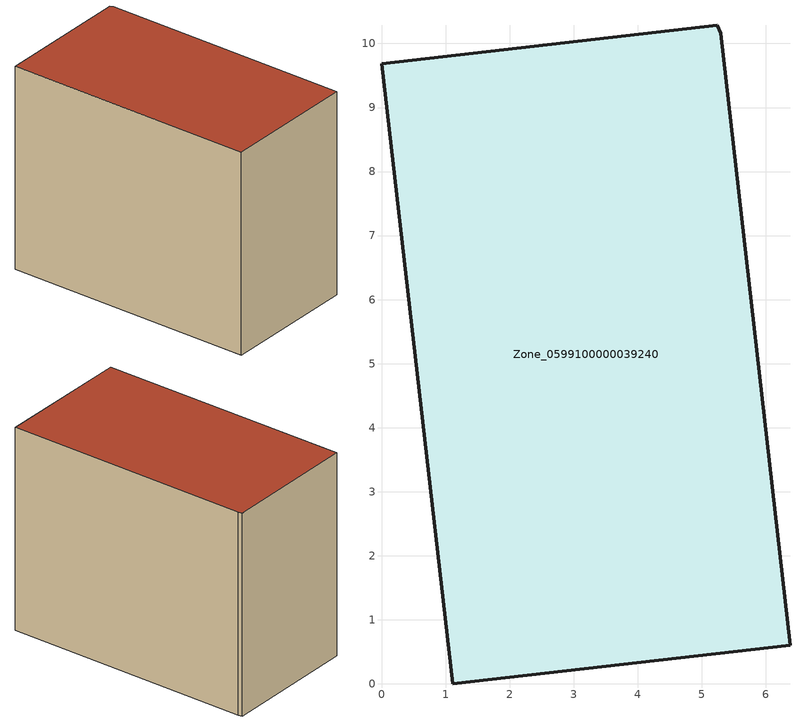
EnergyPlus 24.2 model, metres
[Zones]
Zone_0599100000039240
 floor ground (C_G): 5.24,10.29 5.29,10.16 6.38,0.6 1.11,0 0,9.68 z0
 wall outside (C_F): 1.11,0 6.38,0.6 5.29,10.16 5.24,10.29 0,9.68 1.11,0 z0:7.94
 roof outside (C_R): 0,9.68 1.11,0 6.38,0.6 5.29,10.16 5.24,10.29 z7.94
[BUILDING]
Pand.0599100000039240: North Axis=0; Terrain=City; Loads Convergence Tolerance Value=0.04; Temperature Convergence Tolerance Value=0.4; Solar Distribution=FullExterior; Maximum Number of Warmup Days=25; Minimum Number of Warmup Days=1
[Site:Location]
Rotterdam.The.Hague.AP_ZH_NLD Design_Conditions: Latitude=51.96; Longitude=4.45; Time Zone=1; Elevation=-4.5
[SITE:GROUNDTEMPERATURE:BUILDINGSURFACE]
18, 18, 18, 18, 18, 18, 18, 18, 18, 18, 18, 18
[MATERIAL] Thermal Absorptance=0.9; Solar Absorptance=0.7; Visible Absorptance=0.7
Name | Roughness | Thickness | Conductivity | Density | Specific Heat
G.TC.1946-1964 | MediumSmooth | 0.15 | 1 | 540 | 1210
F.TC.1946-1964 | Rough | 0.3 | 0.857143 | 1920 | 840
R.TC.1946-1964 | MediumRough | 0.2 | 0.235294 | 1500 | 1000
[CONSTRUCTION]
C_G: G.TC.1946-1964
C_F: F.TC.1946-1964
C_R: R.TC.1946-1964
[ZONE]
Zone_0599100000039240: Type=1; Multiplier=1; Ceiling Height=Autocalculate; Volume=Autocalculate; Floor Area=autocalculate; Part of Total Floor Area=Yes
[ZONEINFILTRATION:DESIGNFLOWRATE]
Infil_Zone_0599100000039240: Zone or ZoneList or Space or SpaceList=Zone_0599100000039240; Schedule=AlwaysOn; Design Flow Rate Calculation Method=Flow/Area; Flow Rate per Floor Area=0.003; Constant Term Coefficient=1; Temperature Term Coefficient=0; Velocity Term Coefficient=0; Velocity Squared Term Coefficient=0
[HVACTEMPLATE:ZONE:IDEALLOADSAIRSYSTEM]
Zone_0599100000039240: Maximum Heating Supply Air Temperature=50; Minimum Cooling Supply Air Temperature=13; Maximum Heating Supply Air Humidity Ratio=0.0156; Minimum Cooling Supply Air Humidity Ratio=0.0077; Heating Limit=NoLimit; Cooling Limit=NoLimit; Dehumidification Control Type=ConstantSensibleHeatRatio; Cooling Sensible Heat Ratio=0.7; Dehumidification Setpoint=60; Humidification Control Type=None; Humidification Setpoint=30; Outdoor Air Method=None; Outdoor Air Flow Rate per Person=0.00944; Outdoor Air Flow Rate per Zone Floor Area=0; Outdoor Air Flow Rate per Zone=0; Demand Controlled Ventilation Type=None; Outdoor Air Economizer Type=NoEconomizer; Heat Recovery Type=None; Sensible Heat Recovery Effectiveness=0.7; Latent Heat Recovery Effectiveness=0.65
[ZONECONTROL:THERMOSTAT]
ThermostatControl_Zone_0599100000039240: Zone or ZoneList=Zone_0599100000039240; Control Type Schedule=DualSetpointControlType; Control 1=Thermostat_Zone_0599100000039240; Temperature Difference Between Cutout And Setpoint=0
[THERMOSTATSETPOINT:DUALSETPOINT]
Thermostat_Zone_0599100000039240: Heating Setpoint Temperature Schedule=HeatingSetpoint_Zone_0599100000039240; Cooling Setpoint Temperature Schedule=CoolingSetpoint_Zone_0599100000039240
[SCHEDULE:COMPACT]
HeatingSetpoint_Zone_0599100000039240: Through: 12/31, For: AllDays, Until: 24:00, 21
CoolingSetpoint_Zone_0599100000039240: Through: 12/31, For: AllDays, Until: 24:00, 24
DualSetpointControlType: Through: 12/31, For: AllDays, Until: 24:00, 4
AlwaysOn: Through: 12/31, For: AllDays, Until: 24:00, 1
